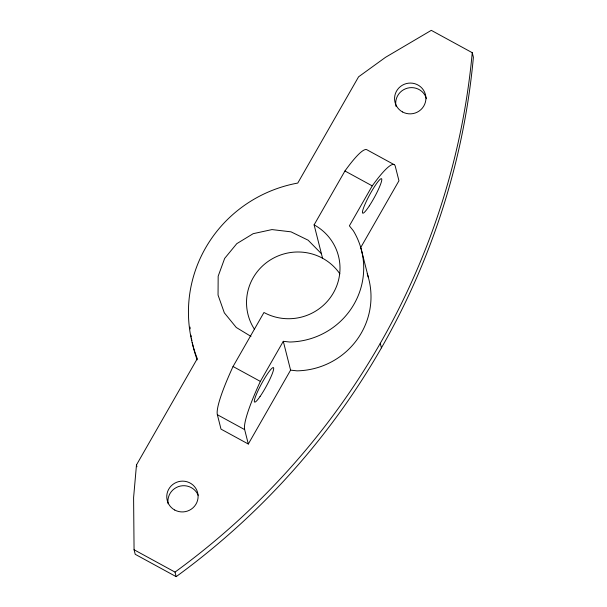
<?xml version="1.0" encoding="UTF-8"?>
<svg xmlns="http://www.w3.org/2000/svg" width="607" height="607" viewBox="0 0 607 607"><rect width="100%" height="100%" fill="white"/><g stroke="black" fill="none" stroke-linecap="round" stroke-linejoin="round"><path stroke-width="0.91" d="M136.476 464.924L133.601 497.543L134.064 549.752L135.217 554.305L176.167 576.65A734.409 719.667 -14.2 0 0 473.399 57.248L472.246 52.695L431.289 30.35L385.513 57.331L358.578 76.816L297.771 183.064A132.417 129.761 -14.2 0 0 197.283 358.676L136.476 464.924L136.939 466.745M360.429 248.088L398.951 180.772L395.301 166.364A90.132 12.345 -61.4 0 0 372.243 185.879L349.382 225.834L353.365 230.804A74.775 73.272 -14.2 0 1 289.721 342.022L283.294 341.316L290.586 370.141L248.309 444.021L221.009 429.126L217.359 414.71A90.329 12.375 -61.4 0 1 233.05 366.507L263.962 312.491A51.018 49.994 -14.2 0 0 333.402 292.885A51.018 49.994 -14.2 0 0 314.107 224.856L344.943 170.977A90.132 12.345 -61.4 0 1 366.704 149.663L394.011 164.565M248.309 444.021L244.659 429.612A90.329 12.375 -61.4 0 1 260.35 381.401L283.294 341.316M290.586 370.141L297.013 370.847A74.775 73.272 -14.2 0 0 367.205 273.711M344.943 170.977L372.243 185.879M233.05 366.507L260.35 381.401M217.359 414.71L244.659 429.612M134.064 549.752L175.013 572.098L176.167 576.65M250.979 336.407L236.267 327.477L224.317 312.825L218.05 295.063L218.171 276.2L224.666 258.392L236.791 243.657L253.18 233.68L271.959 229.583L290.996 231.836L308.128 240.19L321.399 253.68M360.99 248.354L368.29 277.179M380.278 343.312L381.431 347.864M314.107 224.856L322.552 258.233M254.576 329.464A51.018 49.994 -14.2 0 1 269.584 260.426A51.018 49.994 -14.2 0 1 339.867 273.856M472.246 52.695A734.409 719.667 -14.2 0 1 175.013 572.098M396.067 106.506A15.699 15.387 -14.2 0 1 407.578 88.114A15.699 15.387 -14.2 0 1 426.486 98.751M168.124 503.78A15.699 15.387 -14.2 0 1 198.17 495.297M197.154 359.837A132.417 129.761 -14.2 0 1 192.214 342.363M191.865 340.58A132.417 129.761 -14.2 0 1 191.531 338.789M191.228 336.999A132.417 129.761 -14.2 0 1 190.947 335.193M190.181 328.88A132.417 129.761 -14.2 0 1 190.014 327.067M402.509 111.946A15.699 15.387 -14.2 0 0 425.902 98.175A15.699 15.387 -14.2 0 0 402.259 85.276A15.699 15.387 -14.2 0 0 402.509 111.946M174.717 510.017A15.699 15.387 -14.2 0 0 198.11 496.245A15.699 15.387 -14.2 0 0 174.467 483.339A15.699 15.387 -14.2 0 0 174.717 510.017M260.016 396.568A19.621 2.686 -61.4 0 0 273.651 368.009A19.621 2.686 -61.4 0 0 258.354 390.005A19.621 2.686 -61.4 0 0 260.016 396.568M369.36 205.819A19.621 2.686 -61.4 0 0 381.545 178.731A19.621 2.686 -61.4 0 0 365.452 203.269A19.621 2.686 -61.4 0 0 369.36 205.819"/></g></svg>
